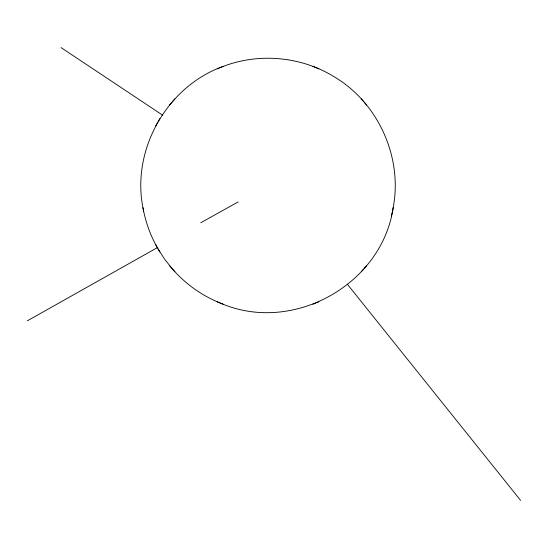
<?xml version="1.0" encoding="UTF-8"?>
<svg xmlns="http://www.w3.org/2000/svg" width="548" height="548" viewBox="0 0 548 548"><rect width="100%" height="100%" fill="white"/><g stroke="black" fill="none" stroke-linecap="round" stroke-linejoin="round"><path stroke-width="0.82" d="M392.443 211.192C403.897 160.174 379.517 103.86 334.664 77.069C301.023 56.054 257.32 52.327 220.632 67.431M220.632 303.202C292.187 334.39 381.703 285.131 393.197 207.658M391.388 216.124L392.135 212.617M223.262 66.37C166.03 86.721 129.979 151.906 143.679 211.192M155.68 125.91L157.488 122.752M158.098 121.677L159.865 118.587M169.496 105.038L171.901 102.277M172.517 101.558L174.846 98.887M361.276 271.746L363.612 269.068M364.221 268.349L366.626 265.588M27.4 320.786L157.79 247.388M200.801 222.728L238.168 201.945M217.207 68.822L220.022 67.685M312.867 304.256L315.49 303.202M316.1 302.941L318.915 301.804M312.867 66.37L315.49 67.431M316.1 67.685L318.915 68.822M172.517 269.068C185.402 283.864 201.822 295.605 220.022 302.941M217.207 301.804L223.262 304.256M61.047 47.601L162.777 115.272M361.276 98.887L363.612 101.558M364.221 102.277L366.626 105.038M158.098 248.95L164.489 259.012L171.901 268.349M169.496 265.588L174.846 271.746M347.247 284.111L520.6 500.399M142.925 207.658C145.528 221.741 150.33 235.455 157.488 247.874M155.68 244.716L159.865 252.039"/></g></svg>
